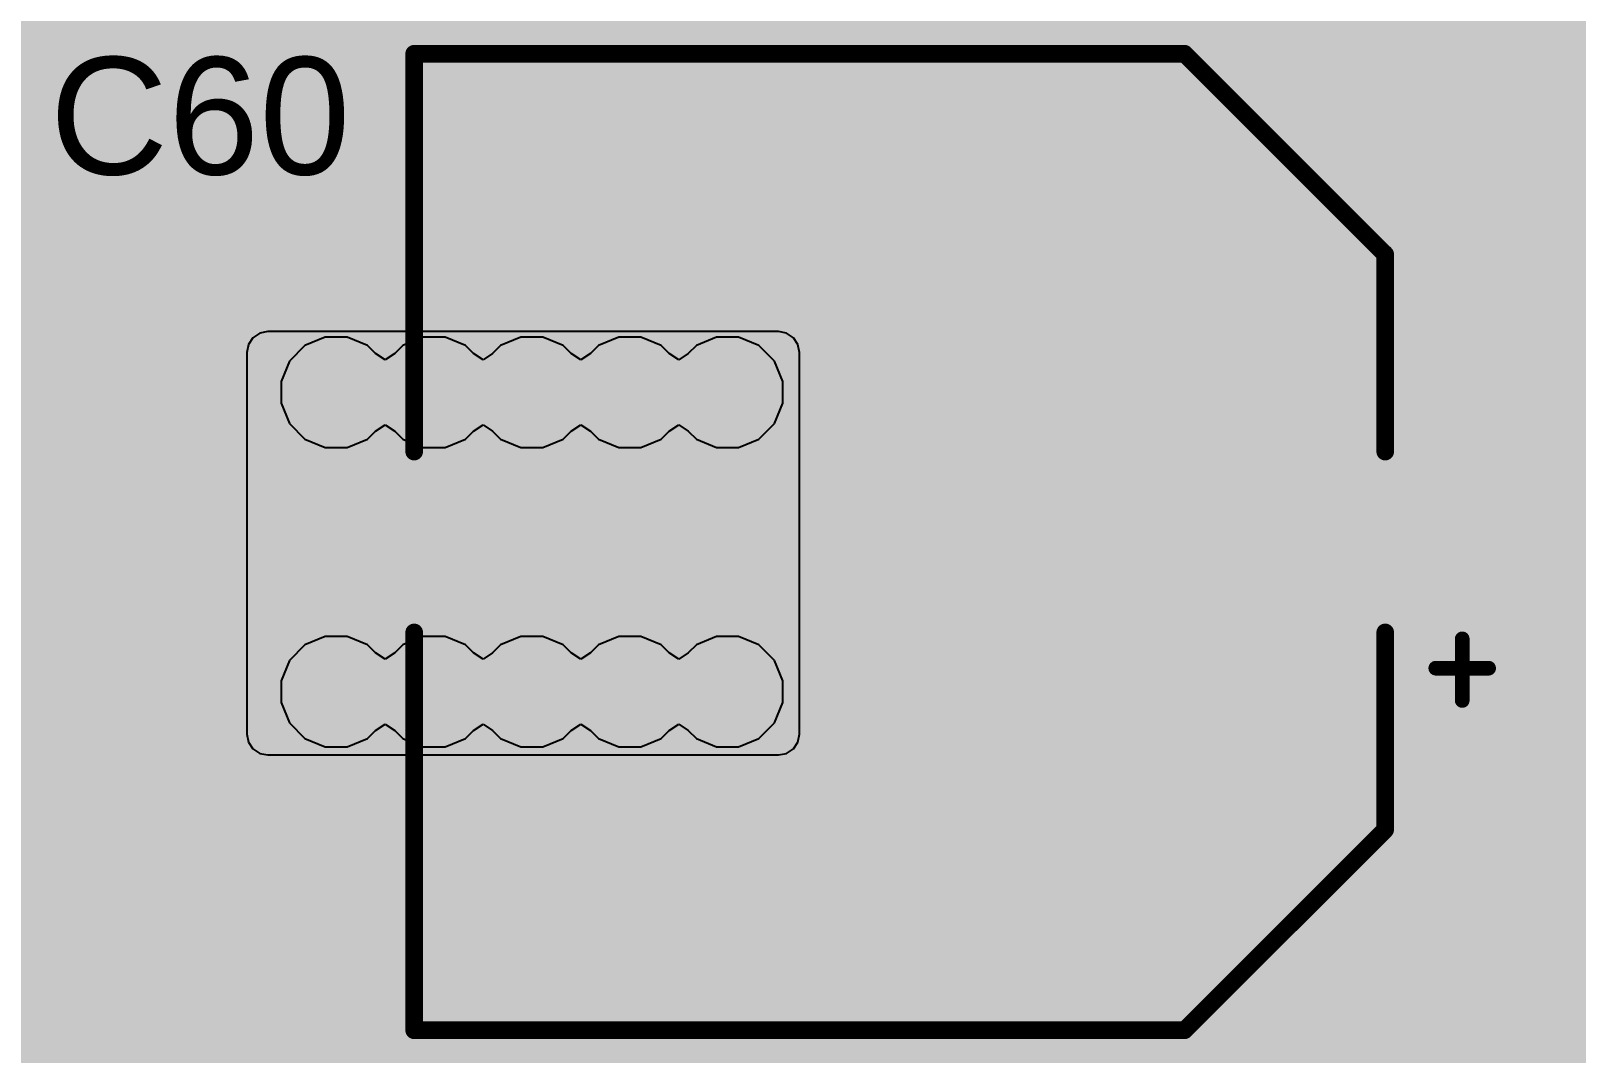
# Model space of a CAD drawing. Header units: millimetres. Extents: x 0 to 214, y 0 to 214.
# Drawn here: x 3.271 to 3.798, y 0.747 to 1.095 of the extents above; entities that cross this region are included whole.
import ezdxf

# ---------------------------------------------------------------- set-up
doc = ezdxf.new("R2010")
doc.units = ezdxf.units.MM
doc.header["$MEASUREMENT"] = 0
for name, color, linetype in [('BottomLayer', 5, 'Continuous'), ('BottomSolder', 6, 'Continuous'), ('TopLayer', 1, 'Continuous'), ('TopOverlay', 2, 'Continuous'), ('TopPaste', 8, 'Continuous'), ('TopSolder', 216, 'Continuous'), ('ViaHoleLayer', 16, 'Continuous')]:
    doc.layers.add(name, color=color, linetype=linetype)
doc.styles.add('Arial', font='', dxfattribs={"height": 0.2})
doc.styles.get('Arial').set_extended_font_data('Arial')

# ---------------------------------------------------------------- blocks, each defined once
blk = doc.blocks.new('50SVPF18M_86')
at = {"layer": 'TopLayer'}
for points in [[(-0.211307, 0.027559), (-0.045953, 0.027559), (-0.045953, -0.027559), (-0.211307, -0.027559)], [(0.045953, 0.027559), (0.211307, 0.027559), (0.211307, -0.027559), (0.045953, -0.027559)]]:
    blk.add_hatch(color=1, dxfattribs=at).paths.add_polyline_path(points)
at = {"layer": 'TopPaste'}
for points in [[(-0.211307, 0.027559), (-0.045953, 0.027559), (-0.045953, -0.027559), (-0.211307, -0.027559)], [(0.045953, 0.027559), (0.211307, 0.027559), (0.211307, -0.027559), (0.045953, -0.027559)]]:
    blk.add_hatch(color=8, dxfattribs=at).paths.add_polyline_path(points)
at = {"layer": 'TopSolder'}
for points in [[(-0.213307, 0.029559), (-0.043953, 0.029559), (-0.043953, -0.029559), (-0.213307, -0.029559)], [(0.043953, 0.029559), (0.213307, 0.029559), (0.213307, -0.029559), (0.043953, -0.029559)]]:
    blk.add_hatch(color=216, dxfattribs=at).paths.add_polyline_path(points)
at = {"layer": 'TopOverlay'}
for points, const_width in [([(-0.097046, 0.166387), (-0.165403, 0.09803)], 0.006), ([(0.165403, 0.166387), (-0.097046, 0.166387)], 0.006), ([(0.165403, 0.166387), (0.165403, 0.030803)], 0.006), ([(-0.165403, 0.09803), (-0.165403, 0.030803)], 0.006), ([(-0.19163, 0.054), (-0.19163, 0.033)], 0.005), ([(-0.18263, 0.043), (-0.20063, 0.043)], 0.005), ([(-0.165403, -0.030803), (-0.165403, -0.09803)], 0.006), ([(0.165403, -0.030803), (0.165403, -0.166387)], 0.006), ([(-0.097046, -0.166387), (-0.165403, -0.09803)], 0.006), ([(0.165403, -0.166387), (-0.097046, -0.166387)], 0.006)]:
    blk.add_lwpolyline(points, dxfattribs=dict(at, const_width=const_width))
for points, const_width in [([(-0.098546, 0.166387, 1), (-0.095546, 0.166387, 1)], 0.003), ([(-0.098546, 0.166387, 1), (-0.095546, 0.166387, 1)], 0.003), ([(0.163903, 0.166387, 1), (0.166903, 0.166387, 1)], 0.003), ([(0.163903, 0.166387, 1), (0.166903, 0.166387, 1)], 0.003), ([(-0.166903, 0.09803, 1), (-0.163903, 0.09803, 1)], 0.003), ([(-0.166903, 0.09803, 1), (-0.163903, 0.09803, 1)], 0.003), ([(-0.19288, 0.054, 1), (-0.19038, 0.054, 1)], 0.0025), ([(-0.20188, 0.043, 1), (-0.19938, 0.043, 1)], 0.0025), ([(-0.18388, 0.043, 1), (-0.18138, 0.043, 1)], 0.0025), ([(-0.19288, 0.033, 1), (-0.19038, 0.033, 1)], 0.0025), ([(-0.166903, 0.030803, 1), (-0.163903, 0.030803, 1)], 0.003), ([(0.163903, 0.030803, 1), (0.166903, 0.030803, 1)], 0.003), ([(-0.166903, -0.030803, 1), (-0.163903, -0.030803, 1)], 0.003), ([(0.163903, -0.030803, 1), (0.166903, -0.030803, 1)], 0.003), ([(-0.166903, -0.09803, 1), (-0.163903, -0.09803, 1)], 0.003), ([(-0.166903, -0.09803, 1), (-0.163903, -0.09803, 1)], 0.003), ([(-0.098546, -0.166387, 1), (-0.095546, -0.166387, 1)], 0.003), ([(-0.098546, -0.166387, 1), (-0.095546, -0.166387, 1)], 0.003), ([(0.163903, -0.166387, 1), (0.166903, -0.166387, 1)], 0.003), ([(0.163903, -0.166387, 1), (0.166903, -0.166387, 1)], 0.003)]:
    blk.add_lwpolyline(points, format="xyb", close=True, dxfattribs=dict(at, const_width=const_width))

msp = doc.modelspace()

# ---------------------------------------------------------------- hatches: boundary and pattern name
at = {"layer": 'BottomLayer'}
h = msp.add_hatch(color=5, dxfattribs=at)
edge = h.paths.add_edge_path()
edge.add_arc((3.37531, 0.97177), 0.01181, 0, 360)
h = msp.add_hatch(color=5, dxfattribs=at)
edge = h.paths.add_edge_path()
edge.add_arc((3.40864, 0.97177), 0.01181, 0, 360)
h = msp.add_hatch(color=5, dxfattribs=at)
edge = h.paths.add_edge_path()
edge.add_arc((3.44198, 0.97177), 0.01181, 0, 360)
h = msp.add_hatch(color=5, dxfattribs=at)
edge = h.paths.add_edge_path()
edge.add_arc((3.47531, 0.97177), 0.01181, 0, 360)
h = msp.add_hatch(color=5, dxfattribs=at)
edge = h.paths.add_edge_path()
edge.add_arc((3.50864, 0.97177), 0.01181, 0, 360)
h = msp.add_hatch(color=5, dxfattribs=at)
edge = h.paths.add_edge_path()
edge.add_arc((3.6094, 0.97077), 0.01181, 0, 360)
h = msp.add_hatch(color=5, dxfattribs=at)
edge = h.paths.add_edge_path()
edge.add_arc((3.64273, 0.97077), 0.01181, 0, 360)
h = msp.add_hatch(color=5, dxfattribs=at)
edge = h.paths.add_edge_path()
edge.add_arc((3.67607, 0.97077), 0.01181, 0, 360)
h = msp.add_hatch(color=5, dxfattribs=at)
edge = h.paths.add_edge_path()
edge.add_arc((3.7094, 0.97077), 0.01181, 0, 360)
h = msp.add_hatch(color=5, dxfattribs=at)
edge = h.paths.add_edge_path()
edge.add_arc((3.74273, 0.97077), 0.01181, 0, 360)
h = msp.add_hatch(color=5, dxfattribs=at)
edge = h.paths.add_edge_path()
edge.add_arc((3.77607, 0.97077), 0.01181, 0, 360)
h = msp.add_hatch(color=5, dxfattribs=at)
edge = h.paths.add_edge_path()
edge.add_arc((3.37531, 0.86977), 0.01181, 0, 360)
h = msp.add_hatch(color=5, dxfattribs=at)
edge = h.paths.add_edge_path()
edge.add_arc((3.40864, 0.86977), 0.01181, 0, 360)
h = msp.add_hatch(color=5, dxfattribs=at)
edge = h.paths.add_edge_path()
edge.add_arc((3.44198, 0.86977), 0.01181, 0, 360)
h = msp.add_hatch(color=5, dxfattribs=at)
edge = h.paths.add_edge_path()
edge.add_arc((3.47531, 0.86977), 0.01181, 0, 360)
h = msp.add_hatch(color=5, dxfattribs=at)
edge = h.paths.add_edge_path()
edge.add_arc((3.50864, 0.86977), 0.01181, 0, 360)
h = msp.add_hatch(color=5, dxfattribs=at)
edge = h.paths.add_edge_path()
edge.add_arc((3.6094, 0.87077), 0.01181, 0, 360)
h = msp.add_hatch(color=5, dxfattribs=at)
edge = h.paths.add_edge_path()
edge.add_arc((3.64273, 0.87077), 0.01181, 0, 360)
h = msp.add_hatch(color=5, dxfattribs=at)
edge = h.paths.add_edge_path()
edge.add_arc((3.67607, 0.87077), 0.01181, 0, 360)
h = msp.add_hatch(color=5, dxfattribs=at)
edge = h.paths.add_edge_path()
edge.add_arc((3.7094, 0.87077), 0.01181, 0, 360)
h = msp.add_hatch(color=5, dxfattribs=at)
edge = h.paths.add_edge_path()
edge.add_arc((3.74273, 0.87077), 0.01181, 0, 360)
h = msp.add_hatch(color=5, dxfattribs=at)
edge = h.paths.add_edge_path()
edge.add_arc((3.77607, 0.87077), 0.01181, 0, 360)
at = {"layer": 'BottomSolder'}
msp.add_hatch(color=6, dxfattribs=at).paths.add_polyline_path([(4.097, 0.144), (4.097, 1.855), (3.18, 1.855), (3.18, 0.144)])
h = msp.add_hatch(color=6, dxfattribs=at)
edge = h.paths.add_edge_path()
edge.add_arc((3.37531, 0.97177), 0.01581, 0, 360)
h = msp.add_hatch(color=6, dxfattribs=at)
edge = h.paths.add_edge_path()
edge.add_arc((3.40864, 0.97177), 0.01581, 0, 360)
h = msp.add_hatch(color=6, dxfattribs=at)
edge = h.paths.add_edge_path()
edge.add_arc((3.44198, 0.97177), 0.01581, 0, 360)
h = msp.add_hatch(color=6, dxfattribs=at)
edge = h.paths.add_edge_path()
edge.add_arc((3.47531, 0.97177), 0.01581, 0, 360)
h = msp.add_hatch(color=6, dxfattribs=at)
edge = h.paths.add_edge_path()
edge.add_arc((3.50864, 0.97177), 0.01581, 0, 360)
h = msp.add_hatch(color=6, dxfattribs=at)
edge = h.paths.add_edge_path()
edge.add_arc((3.6094, 0.97077), 0.01581, 0, 360)
h = msp.add_hatch(color=6, dxfattribs=at)
edge = h.paths.add_edge_path()
edge.add_arc((3.64273, 0.97077), 0.01581, 0, 360)
h = msp.add_hatch(color=6, dxfattribs=at)
edge = h.paths.add_edge_path()
edge.add_arc((3.67607, 0.97077), 0.01581, 0, 360)
h = msp.add_hatch(color=6, dxfattribs=at)
edge = h.paths.add_edge_path()
edge.add_arc((3.7094, 0.97077), 0.01581, 0, 360)
h = msp.add_hatch(color=6, dxfattribs=at)
edge = h.paths.add_edge_path()
edge.add_arc((3.74273, 0.97077), 0.01581, 0, 360)
h = msp.add_hatch(color=6, dxfattribs=at)
edge = h.paths.add_edge_path()
edge.add_arc((3.77607, 0.97077), 0.01581, 0, 360)
h = msp.add_hatch(color=6, dxfattribs=at)
edge = h.paths.add_edge_path()
edge.add_arc((3.37531, 0.86977), 0.01581, 0, 360)
h = msp.add_hatch(color=6, dxfattribs=at)
edge = h.paths.add_edge_path()
edge.add_arc((3.40864, 0.86977), 0.01581, 0, 360)
h = msp.add_hatch(color=6, dxfattribs=at)
edge = h.paths.add_edge_path()
edge.add_arc((3.44198, 0.86977), 0.01581, 0, 360)
h = msp.add_hatch(color=6, dxfattribs=at)
edge = h.paths.add_edge_path()
edge.add_arc((3.47531, 0.86977), 0.01581, 0, 360)
h = msp.add_hatch(color=6, dxfattribs=at)
edge = h.paths.add_edge_path()
edge.add_arc((3.50864, 0.86977), 0.01581, 0, 360)
h = msp.add_hatch(color=6, dxfattribs=at)
edge = h.paths.add_edge_path()
edge.add_arc((3.6094, 0.87077), 0.01581, 0, 360)
h = msp.add_hatch(color=6, dxfattribs=at)
edge = h.paths.add_edge_path()
edge.add_arc((3.64273, 0.87077), 0.01581, 0, 360)
h = msp.add_hatch(color=6, dxfattribs=at)
edge = h.paths.add_edge_path()
edge.add_arc((3.67607, 0.87077), 0.01581, 0, 360)
h = msp.add_hatch(color=6, dxfattribs=at)
edge = h.paths.add_edge_path()
edge.add_arc((3.7094, 0.87077), 0.01581, 0, 360)
h = msp.add_hatch(color=6, dxfattribs=at)
edge = h.paths.add_edge_path()
edge.add_arc((3.74273, 0.87077), 0.01581, 0, 360)
h = msp.add_hatch(color=6, dxfattribs=at)
edge = h.paths.add_edge_path()
edge.add_arc((3.77607, 0.87077), 0.01581, 0, 360)
at = {"layer": 'TopLayer'}
msp.add_hatch(color=1, dxfattribs=at).paths.add_polyline_path([(3.352, 0.85533), (3.526, 0.85533), (3.526, 0.98533), (3.352, 0.98533)])
h = msp.add_hatch(color=1, dxfattribs=at)
edge = h.paths.add_edge_path()
edge.add_arc((3.37531, 0.97177), 0.01181, 0, 360)
h = msp.add_hatch(color=1, dxfattribs=at)
edge = h.paths.add_edge_path()
edge.add_arc((3.40864, 0.97177), 0.01181, 0, 360)
h = msp.add_hatch(color=1, dxfattribs=at)
edge = h.paths.add_edge_path()
edge.add_arc((3.44198, 0.97177), 0.01181, 0, 360)
h = msp.add_hatch(color=1, dxfattribs=at)
edge = h.paths.add_edge_path()
edge.add_arc((3.47531, 0.97177), 0.01181, 0, 360)
h = msp.add_hatch(color=1, dxfattribs=at)
edge = h.paths.add_edge_path()
edge.add_arc((3.50864, 0.97177), 0.01181, 0, 360)
h = msp.add_hatch(color=1, dxfattribs=at)
edge = h.paths.add_edge_path()
edge.add_arc((3.6094, 0.97077), 0.01181, 0, 360)
h = msp.add_hatch(color=1, dxfattribs=at)
edge = h.paths.add_edge_path()
edge.add_arc((3.64273, 0.97077), 0.01181, 0, 360)
h = msp.add_hatch(color=1, dxfattribs=at)
edge = h.paths.add_edge_path()
edge.add_arc((3.67607, 0.97077), 0.01181, 0, 360)
h = msp.add_hatch(color=1, dxfattribs=at)
edge = h.paths.add_edge_path()
edge.add_arc((3.7094, 0.97077), 0.01181, 0, 360)
h = msp.add_hatch(color=1, dxfattribs=at)
edge = h.paths.add_edge_path()
edge.add_arc((3.74273, 0.97077), 0.01181, 0, 360)
h = msp.add_hatch(color=1, dxfattribs=at)
edge = h.paths.add_edge_path()
edge.add_arc((3.77607, 0.97077), 0.01181, 0, 360)
h = msp.add_hatch(color=1, dxfattribs=at)
edge = h.paths.add_edge_path()
edge.add_arc((3.37531, 0.86977), 0.01181, 0, 360)
h = msp.add_hatch(color=1, dxfattribs=at)
edge = h.paths.add_edge_path()
edge.add_arc((3.40864, 0.86977), 0.01181, 0, 360)
h = msp.add_hatch(color=1, dxfattribs=at)
edge = h.paths.add_edge_path()
edge.add_arc((3.44198, 0.86977), 0.01181, 0, 360)
h = msp.add_hatch(color=1, dxfattribs=at)
edge = h.paths.add_edge_path()
edge.add_arc((3.47531, 0.86977), 0.01181, 0, 360)
h = msp.add_hatch(color=1, dxfattribs=at)
edge = h.paths.add_edge_path()
edge.add_arc((3.50864, 0.86977), 0.01181, 0, 360)
h = msp.add_hatch(color=1, dxfattribs=at)
edge = h.paths.add_edge_path()
edge.add_arc((3.6094, 0.87077), 0.01181, 0, 360)
h = msp.add_hatch(color=1, dxfattribs=at)
edge = h.paths.add_edge_path()
edge.add_arc((3.64273, 0.87077), 0.01181, 0, 360)
h = msp.add_hatch(color=1, dxfattribs=at)
edge = h.paths.add_edge_path()
edge.add_arc((3.67607, 0.87077), 0.01181, 0, 360)
h = msp.add_hatch(color=1, dxfattribs=at)
edge = h.paths.add_edge_path()
edge.add_arc((3.7094, 0.87077), 0.01181, 0, 360)
h = msp.add_hatch(color=1, dxfattribs=at)
edge = h.paths.add_edge_path()
edge.add_arc((3.74273, 0.87077), 0.01181, 0, 360)
h = msp.add_hatch(color=1, dxfattribs=at)
edge = h.paths.add_edge_path()
edge.add_arc((3.77607, 0.87077), 0.01181, 0, 360)
at = {"layer": 'TopSolder'}
msp.add_hatch(color=216, dxfattribs=at).paths.add_polyline_path([(4.097, 0.135), (4.097, 1.855), (3.18, 1.855), (3.18, 0.135)])
h = msp.add_hatch(color=216, dxfattribs=at)
edge = h.paths.add_edge_path()
edge.add_arc((3.37531, 0.97177), 0.01581, 0, 360)
h = msp.add_hatch(color=216, dxfattribs=at)
edge = h.paths.add_edge_path()
edge.add_arc((3.40864, 0.97177), 0.01581, 0, 360)
h = msp.add_hatch(color=216, dxfattribs=at)
edge = h.paths.add_edge_path()
edge.add_arc((3.44198, 0.97177), 0.01581, 0, 360)
h = msp.add_hatch(color=216, dxfattribs=at)
edge = h.paths.add_edge_path()
edge.add_arc((3.47531, 0.97177), 0.01581, 0, 360)
h = msp.add_hatch(color=216, dxfattribs=at)
edge = h.paths.add_edge_path()
edge.add_arc((3.50864, 0.97177), 0.01581, 0, 360)
h = msp.add_hatch(color=216, dxfattribs=at)
edge = h.paths.add_edge_path()
edge.add_arc((3.6094, 0.97077), 0.01581, 0, 360)
h = msp.add_hatch(color=216, dxfattribs=at)
edge = h.paths.add_edge_path()
edge.add_arc((3.64273, 0.97077), 0.01581, 0, 360)
h = msp.add_hatch(color=216, dxfattribs=at)
edge = h.paths.add_edge_path()
edge.add_arc((3.67607, 0.97077), 0.01581, 0, 360)
h = msp.add_hatch(color=216, dxfattribs=at)
edge = h.paths.add_edge_path()
edge.add_arc((3.7094, 0.97077), 0.01581, 0, 360)
h = msp.add_hatch(color=216, dxfattribs=at)
edge = h.paths.add_edge_path()
edge.add_arc((3.74273, 0.97077), 0.01581, 0, 360)
h = msp.add_hatch(color=216, dxfattribs=at)
edge = h.paths.add_edge_path()
edge.add_arc((3.77607, 0.97077), 0.01581, 0, 360)
h = msp.add_hatch(color=216, dxfattribs=at)
edge = h.paths.add_edge_path()
edge.add_arc((3.37531, 0.86977), 0.01581, 0, 360)
h = msp.add_hatch(color=216, dxfattribs=at)
edge = h.paths.add_edge_path()
edge.add_arc((3.40864, 0.86977), 0.01581, 0, 360)
h = msp.add_hatch(color=216, dxfattribs=at)
edge = h.paths.add_edge_path()
edge.add_arc((3.44198, 0.86977), 0.01581, 0, 360)
h = msp.add_hatch(color=216, dxfattribs=at)
edge = h.paths.add_edge_path()
edge.add_arc((3.47531, 0.86977), 0.01581, 0, 360)
h = msp.add_hatch(color=216, dxfattribs=at)
edge = h.paths.add_edge_path()
edge.add_arc((3.50864, 0.86977), 0.01581, 0, 360)
h = msp.add_hatch(color=216, dxfattribs=at)
edge = h.paths.add_edge_path()
edge.add_arc((3.6094, 0.87077), 0.01581, 0, 360)
h = msp.add_hatch(color=216, dxfattribs=at)
edge = h.paths.add_edge_path()
edge.add_arc((3.64273, 0.87077), 0.01581, 0, 360)
h = msp.add_hatch(color=216, dxfattribs=at)
edge = h.paths.add_edge_path()
edge.add_arc((3.67607, 0.87077), 0.01581, 0, 360)
h = msp.add_hatch(color=216, dxfattribs=at)
edge = h.paths.add_edge_path()
edge.add_arc((3.7094, 0.87077), 0.01581, 0, 360)
h = msp.add_hatch(color=216, dxfattribs=at)
edge = h.paths.add_edge_path()
edge.add_arc((3.74273, 0.87077), 0.01581, 0, 360)
h = msp.add_hatch(color=216, dxfattribs=at)
edge = h.paths.add_edge_path()
edge.add_arc((3.77607, 0.87077), 0.01581, 0, 360)
at = {"layer": 'ViaHoleLayer'}
h = msp.add_hatch(color=16, dxfattribs=at)
edge = h.paths.add_edge_path()
edge.add_arc((3.37531, 0.97177), 0.00591, 0, 360)
h = msp.add_hatch(color=16, dxfattribs=at)
edge = h.paths.add_edge_path()
edge.add_arc((3.40864, 0.97177), 0.00591, 0, 360)
h = msp.add_hatch(color=16, dxfattribs=at)
edge = h.paths.add_edge_path()
edge.add_arc((3.44198, 0.97177), 0.00591, 0, 360)
h = msp.add_hatch(color=16, dxfattribs=at)
edge = h.paths.add_edge_path()
edge.add_arc((3.47531, 0.97177), 0.00591, 0, 360)
h = msp.add_hatch(color=16, dxfattribs=at)
edge = h.paths.add_edge_path()
edge.add_arc((3.50864, 0.97177), 0.00591, 0, 360)
h = msp.add_hatch(color=16, dxfattribs=at)
edge = h.paths.add_edge_path()
edge.add_arc((3.6094, 0.97077), 0.00591, 0, 360)
h = msp.add_hatch(color=16, dxfattribs=at)
edge = h.paths.add_edge_path()
edge.add_arc((3.64273, 0.97077), 0.00591, 0, 360)
h = msp.add_hatch(color=16, dxfattribs=at)
edge = h.paths.add_edge_path()
edge.add_arc((3.67607, 0.97077), 0.00591, 0, 360)
h = msp.add_hatch(color=16, dxfattribs=at)
edge = h.paths.add_edge_path()
edge.add_arc((3.7094, 0.97077), 0.00591, 0, 360)
h = msp.add_hatch(color=16, dxfattribs=at)
edge = h.paths.add_edge_path()
edge.add_arc((3.74273, 0.97077), 0.00591, 0, 360)
h = msp.add_hatch(color=16, dxfattribs=at)
edge = h.paths.add_edge_path()
edge.add_arc((3.77607, 0.97077), 0.00591, 0, 360)
h = msp.add_hatch(color=16, dxfattribs=at)
edge = h.paths.add_edge_path()
edge.add_arc((3.37531, 0.86977), 0.00591, 0, 360)
h = msp.add_hatch(color=16, dxfattribs=at)
edge = h.paths.add_edge_path()
edge.add_arc((3.40864, 0.86977), 0.00591, 0, 360)
h = msp.add_hatch(color=16, dxfattribs=at)
edge = h.paths.add_edge_path()
edge.add_arc((3.44198, 0.86977), 0.00591, 0, 360)
h = msp.add_hatch(color=16, dxfattribs=at)
edge = h.paths.add_edge_path()
edge.add_arc((3.47531, 0.86977), 0.00591, 0, 360)
h = msp.add_hatch(color=16, dxfattribs=at)
edge = h.paths.add_edge_path()
edge.add_arc((3.50864, 0.86977), 0.00591, 0, 360)
h = msp.add_hatch(color=16, dxfattribs=at)
edge = h.paths.add_edge_path()
edge.add_arc((3.6094, 0.87077), 0.00591, 0, 360)
h = msp.add_hatch(color=16, dxfattribs=at)
edge = h.paths.add_edge_path()
edge.add_arc((3.64273, 0.87077), 0.00591, 0, 360)
h = msp.add_hatch(color=16, dxfattribs=at)
edge = h.paths.add_edge_path()
edge.add_arc((3.67607, 0.87077), 0.00591, 0, 360)
h = msp.add_hatch(color=16, dxfattribs=at)
edge = h.paths.add_edge_path()
edge.add_arc((3.7094, 0.87077), 0.00591, 0, 360)
h = msp.add_hatch(color=16, dxfattribs=at)
edge = h.paths.add_edge_path()
edge.add_arc((3.74273, 0.87077), 0.00591, 0, 360)
h = msp.add_hatch(color=16, dxfattribs=at)
edge = h.paths.add_edge_path()
edge.add_arc((3.77607, 0.87077), 0.00591, 0, 360)

# ---------------------------------------------------------------- linework, layer by layer
at = {"layer": 'BottomLayer'}
for p, q in [((3.37157, 0.99059), (3.36465, 0.98772)), ((3.37905, 0.99059), (3.37157, 0.99059)), ((3.38596, 0.98772), (3.37905, 0.99059)), ((3.4049, 0.99059), (3.39799, 0.98772)), ((3.41238, 0.99059), (3.4049, 0.99059)), ((3.4193, 0.98772), (3.41238, 0.99059)), ((3.43823, 0.99059), (3.43132, 0.98772)), ((3.44572, 0.99059), (3.43823, 0.99059)), ((3.45263, 0.98772), (3.44572, 0.99059)), ((3.47157, 0.99059), (3.46465, 0.98772)), ((3.47905, 0.99059), (3.47157, 0.99059)), ((3.48596, 0.98772), (3.47905, 0.99059)), ((3.5049, 0.99059), (3.49799, 0.98772)), ((3.51238, 0.99059), (3.5049, 0.99059)), ((3.5193, 0.98772), (3.51238, 0.99059)), ((3.36465, 0.98772), (3.35936, 0.98243)), ((3.38871, 0.98498), (3.38596, 0.98772)), ((3.39198, 0.98289), (3.38871, 0.98498)), ((3.39524, 0.98498), (3.39198, 0.98289)), ((3.39799, 0.98772), (3.39524, 0.98498)), ((3.42204, 0.98498), (3.4193, 0.98772)), ((3.42531, 0.98289), (3.42204, 0.98498)), ((3.42858, 0.98498), (3.42531, 0.98289)), ((3.43132, 0.98772), (3.42858, 0.98498)), ((3.45538, 0.98498), (3.45263, 0.98772)), ((3.45864, 0.98289), (3.45538, 0.98498)), ((3.46191, 0.98498), (3.45864, 0.98289)), ((3.46465, 0.98772), (3.46191, 0.98498)), ((3.48871, 0.98498), (3.48596, 0.98772)), ((3.49198, 0.98289), (3.48871, 0.98498)), ((3.49524, 0.98498), (3.49198, 0.98289)), ((3.49799, 0.98772), (3.49524, 0.98498)), ((3.52459, 0.98243), (3.5193, 0.98772)), ((3.35936, 0.98243), (3.3565, 0.97552)), ((3.52745, 0.97552), (3.52459, 0.98243)), ((3.3565, 0.97552), (3.3565, 0.96803)), ((3.52745, 0.96803), (3.52745, 0.97552)), ((3.3565, 0.96803), (3.35936, 0.96112)), ((3.52459, 0.96112), (3.52745, 0.96803)), ((3.35936, 0.96112), (3.36465, 0.95583)), ((3.38596, 0.95583), (3.38871, 0.95857)), ((3.38871, 0.95857), (3.39198, 0.96066)), ((3.39198, 0.96066), (3.39524, 0.95857)), ((3.39524, 0.95857), (3.39799, 0.95583)), ((3.4193, 0.95583), (3.42204, 0.95857)), ((3.42204, 0.95857), (3.42531, 0.96066)), ((3.42531, 0.96066), (3.42858, 0.95857)), ((3.42858, 0.95857), (3.43132, 0.95583)), ((3.45263, 0.95583), (3.45538, 0.95857)), ((3.45538, 0.95857), (3.45864, 0.96066)), ((3.45864, 0.96066), (3.46191, 0.95857)), ((3.46191, 0.95857), (3.46465, 0.95583)), ((3.48596, 0.95583), (3.48871, 0.95857)), ((3.48871, 0.95857), (3.49198, 0.96066)), ((3.49198, 0.96066), (3.49524, 0.95857)), ((3.49524, 0.95857), (3.49799, 0.95583)), ((3.5193, 0.95583), (3.52459, 0.96112)), ((3.36465, 0.95583), (3.37157, 0.95296)), ((3.37157, 0.95296), (3.37905, 0.95296)), ((3.37905, 0.95296), (3.38596, 0.95583)), ((3.39799, 0.95583), (3.4049, 0.95296)), ((3.4049, 0.95296), (3.41238, 0.95296)), ((3.41238, 0.95296), (3.4193, 0.95583)), ((3.43132, 0.95583), (3.43823, 0.95296)), ((3.43823, 0.95296), (3.44572, 0.95296)), ((3.44572, 0.95296), (3.45263, 0.95583)), ((3.46465, 0.95583), (3.47157, 0.95296)), ((3.47157, 0.95296), (3.47905, 0.95296)), ((3.47905, 0.95296), (3.48596, 0.95583)), ((3.49799, 0.95583), (3.5049, 0.95296)), ((3.5049, 0.95296), (3.51238, 0.95296)), ((3.51238, 0.95296), (3.5193, 0.95583)), ((3.36465, 0.88572), (3.35936, 0.88043)), ((3.37157, 0.88859), (3.36465, 0.88572)), ((3.37905, 0.88859), (3.37157, 0.88859)), ((3.38596, 0.88572), (3.37905, 0.88859)), ((3.38871, 0.88298), (3.38596, 0.88572)), ((3.39799, 0.88572), (3.39524, 0.88298)), ((3.4049, 0.88859), (3.39799, 0.88572)), ((3.41238, 0.88859), (3.4049, 0.88859)), ((3.4193, 0.88572), (3.41238, 0.88859)), ((3.42204, 0.88298), (3.4193, 0.88572)), ((3.43132, 0.88572), (3.42858, 0.88298)), ((3.43823, 0.88859), (3.43132, 0.88572)), ((3.44572, 0.88859), (3.43823, 0.88859)), ((3.45263, 0.88572), (3.44572, 0.88859)), ((3.45538, 0.88298), (3.45263, 0.88572)), ((3.46465, 0.88572), (3.46191, 0.88298)), ((3.47157, 0.88859), (3.46465, 0.88572)), ((3.47905, 0.88859), (3.47157, 0.88859)), ((3.48596, 0.88572), (3.47905, 0.88859)), ((3.48871, 0.88298), (3.48596, 0.88572)), ((3.49799, 0.88572), (3.49524, 0.88298)), ((3.5049, 0.88859), (3.49799, 0.88572)), ((3.51238, 0.88859), (3.5049, 0.88859)), ((3.5193, 0.88572), (3.51238, 0.88859)), ((3.52459, 0.88043), (3.5193, 0.88572)), ((3.35936, 0.88043), (3.3565, 0.87352)), ((3.39198, 0.88089), (3.38871, 0.88298)), ((3.39524, 0.88298), (3.39198, 0.88089)), ((3.42531, 0.88089), (3.42204, 0.88298)), ((3.42858, 0.88298), (3.42531, 0.88089)), ((3.45864, 0.88089), (3.45538, 0.88298)), ((3.46191, 0.88298), (3.45864, 0.88089)), ((3.49198, 0.88089), (3.48871, 0.88298)), ((3.49524, 0.88298), (3.49198, 0.88089)), ((3.52745, 0.87352), (3.52459, 0.88043)), ((3.3565, 0.87352), (3.3565, 0.86603)), ((3.52745, 0.86603), (3.52745, 0.87352)), ((3.3565, 0.86603), (3.35936, 0.85912)), ((3.52459, 0.85912), (3.52745, 0.86603)), ((3.35936, 0.85912), (3.36465, 0.85383)), ((3.38871, 0.85657), (3.39198, 0.85866)), ((3.39198, 0.85866), (3.39524, 0.85657)), ((3.42204, 0.85657), (3.42531, 0.85866)), ((3.42531, 0.85866), (3.42858, 0.85657)), ((3.45538, 0.85657), (3.45864, 0.85866)), ((3.45864, 0.85866), (3.46191, 0.85657)), ((3.48871, 0.85657), (3.49198, 0.85866)), ((3.49198, 0.85866), (3.49524, 0.85657)), ((3.5193, 0.85383), (3.52459, 0.85912)), ((3.36465, 0.85383), (3.37157, 0.85096)), ((3.37905, 0.85096), (3.38596, 0.85383)), ((3.38596, 0.85383), (3.38871, 0.85657)), ((3.39524, 0.85657), (3.39799, 0.85383)), ((3.39799, 0.85383), (3.4049, 0.85096)), ((3.41238, 0.85096), (3.4193, 0.85383)), ((3.4193, 0.85383), (3.42204, 0.85657)), ((3.42858, 0.85657), (3.43132, 0.85383)), ((3.43132, 0.85383), (3.43823, 0.85096)), ((3.44572, 0.85096), (3.45263, 0.85383)), ((3.45263, 0.85383), (3.45538, 0.85657)), ((3.46191, 0.85657), (3.46465, 0.85383)), ((3.46465, 0.85383), (3.47157, 0.85096)), ((3.47905, 0.85096), (3.48596, 0.85383)), ((3.48596, 0.85383), (3.48871, 0.85657)), ((3.49524, 0.85657), (3.49799, 0.85383)), ((3.49799, 0.85383), (3.5049, 0.85096)), ((3.51238, 0.85096), (3.5193, 0.85383)), ((3.37157, 0.85096), (3.37905, 0.85096)), ((3.4049, 0.85096), (3.41238, 0.85096)), ((3.43823, 0.85096), (3.44572, 0.85096)), ((3.47157, 0.85096), (3.47905, 0.85096)), ((3.5049, 0.85096), (3.51238, 0.85096))]:
    msp.add_line(p, q, dxfattribs=at)
at = {"layer": 'TopLayer'}
for p, q in [((3.34695, 0.99038), (3.34541, 0.98806)), ((3.34927, 0.99193), (3.34695, 0.99038)), ((3.352, 0.99247), (3.34927, 0.99193)), ((3.526, 0.99247), (3.352, 0.99247)), ((3.52873, 0.99193), (3.526, 0.99247)), ((3.53105, 0.99038), (3.52873, 0.99193)), ((3.53259, 0.98806), (3.53105, 0.99038)), ((3.34541, 0.98806), (3.34486, 0.98533)), ((3.34486, 0.98533), (3.34486, 0.85533)), ((3.53314, 0.98533), (3.53259, 0.98806)), ((3.53314, 0.85533), (3.53314, 0.98533)), ((3.34486, 0.85533), (3.34541, 0.8526)), ((3.53259, 0.8526), (3.53314, 0.85533)), ((3.34541, 0.8526), (3.34695, 0.85029)), ((3.34695, 0.85029), (3.34927, 0.84874)), ((3.34927, 0.84874), (3.352, 0.8482)), ((3.352, 0.8482), (3.526, 0.8482)), ((3.526, 0.8482), (3.52873, 0.84874)), ((3.52873, 0.84874), (3.53105, 0.85029)), ((3.53105, 0.85029), (3.53259, 0.8526))]:
    msp.add_line(p, q, dxfattribs=at)

# ---------------------------------------------------------------- block references
at = {"rotation": 180}
msp.add_blockref('50SVPF18M_86', (3.56727, 0.92077), dxfattribs=at)

# ---------------------------------------------------------------- texts
at = {"layer": 'TopOverlay', "style": 'Arial'}
msp.add_text('C60', height=0.04, dxfattribs=at).set_placement((3.27768, 1.04601))

doc.saveas('drawing.dxf')
